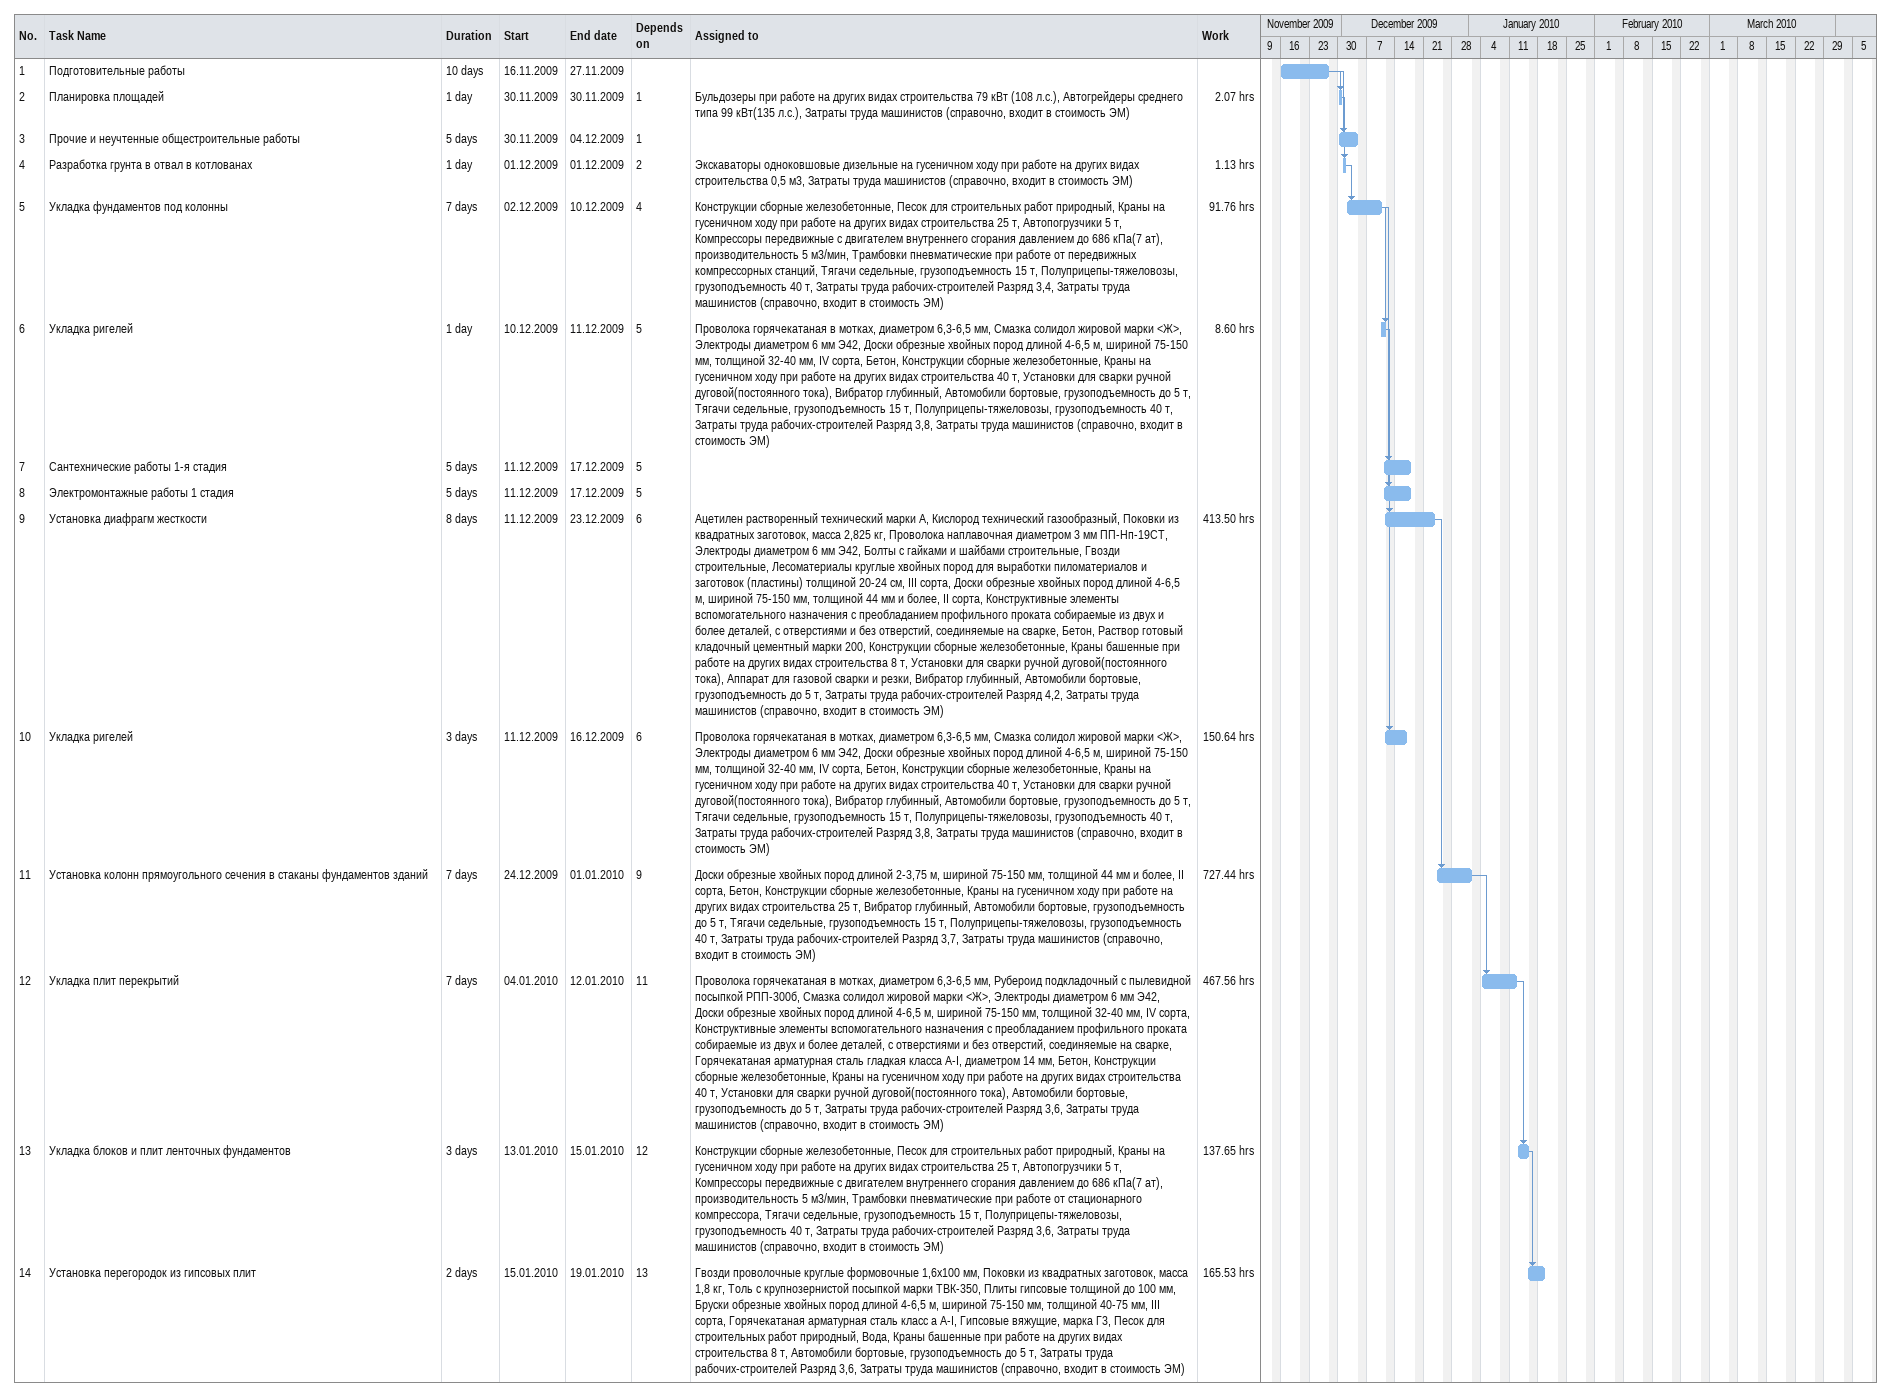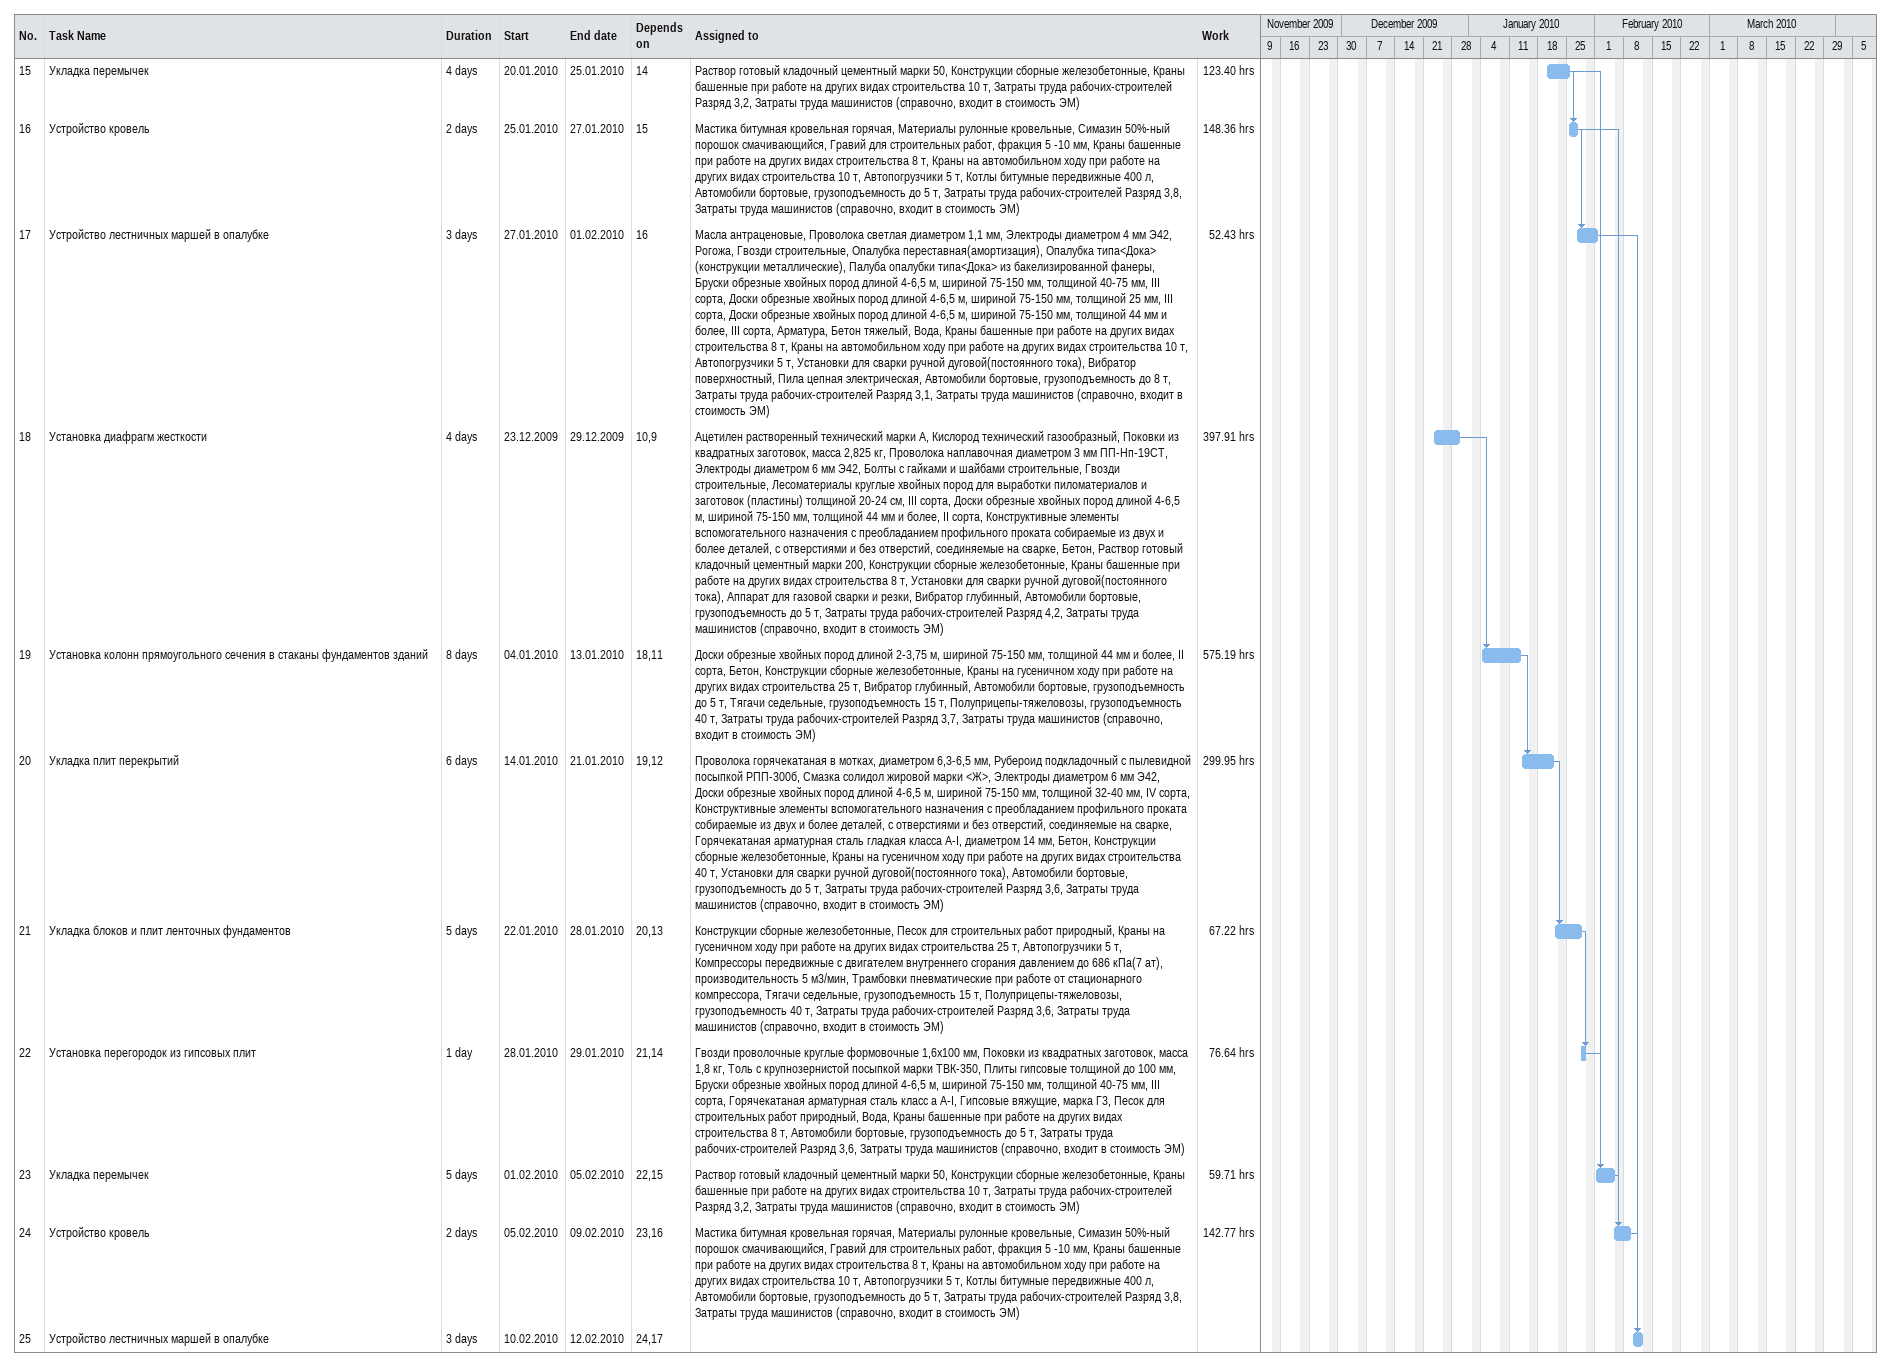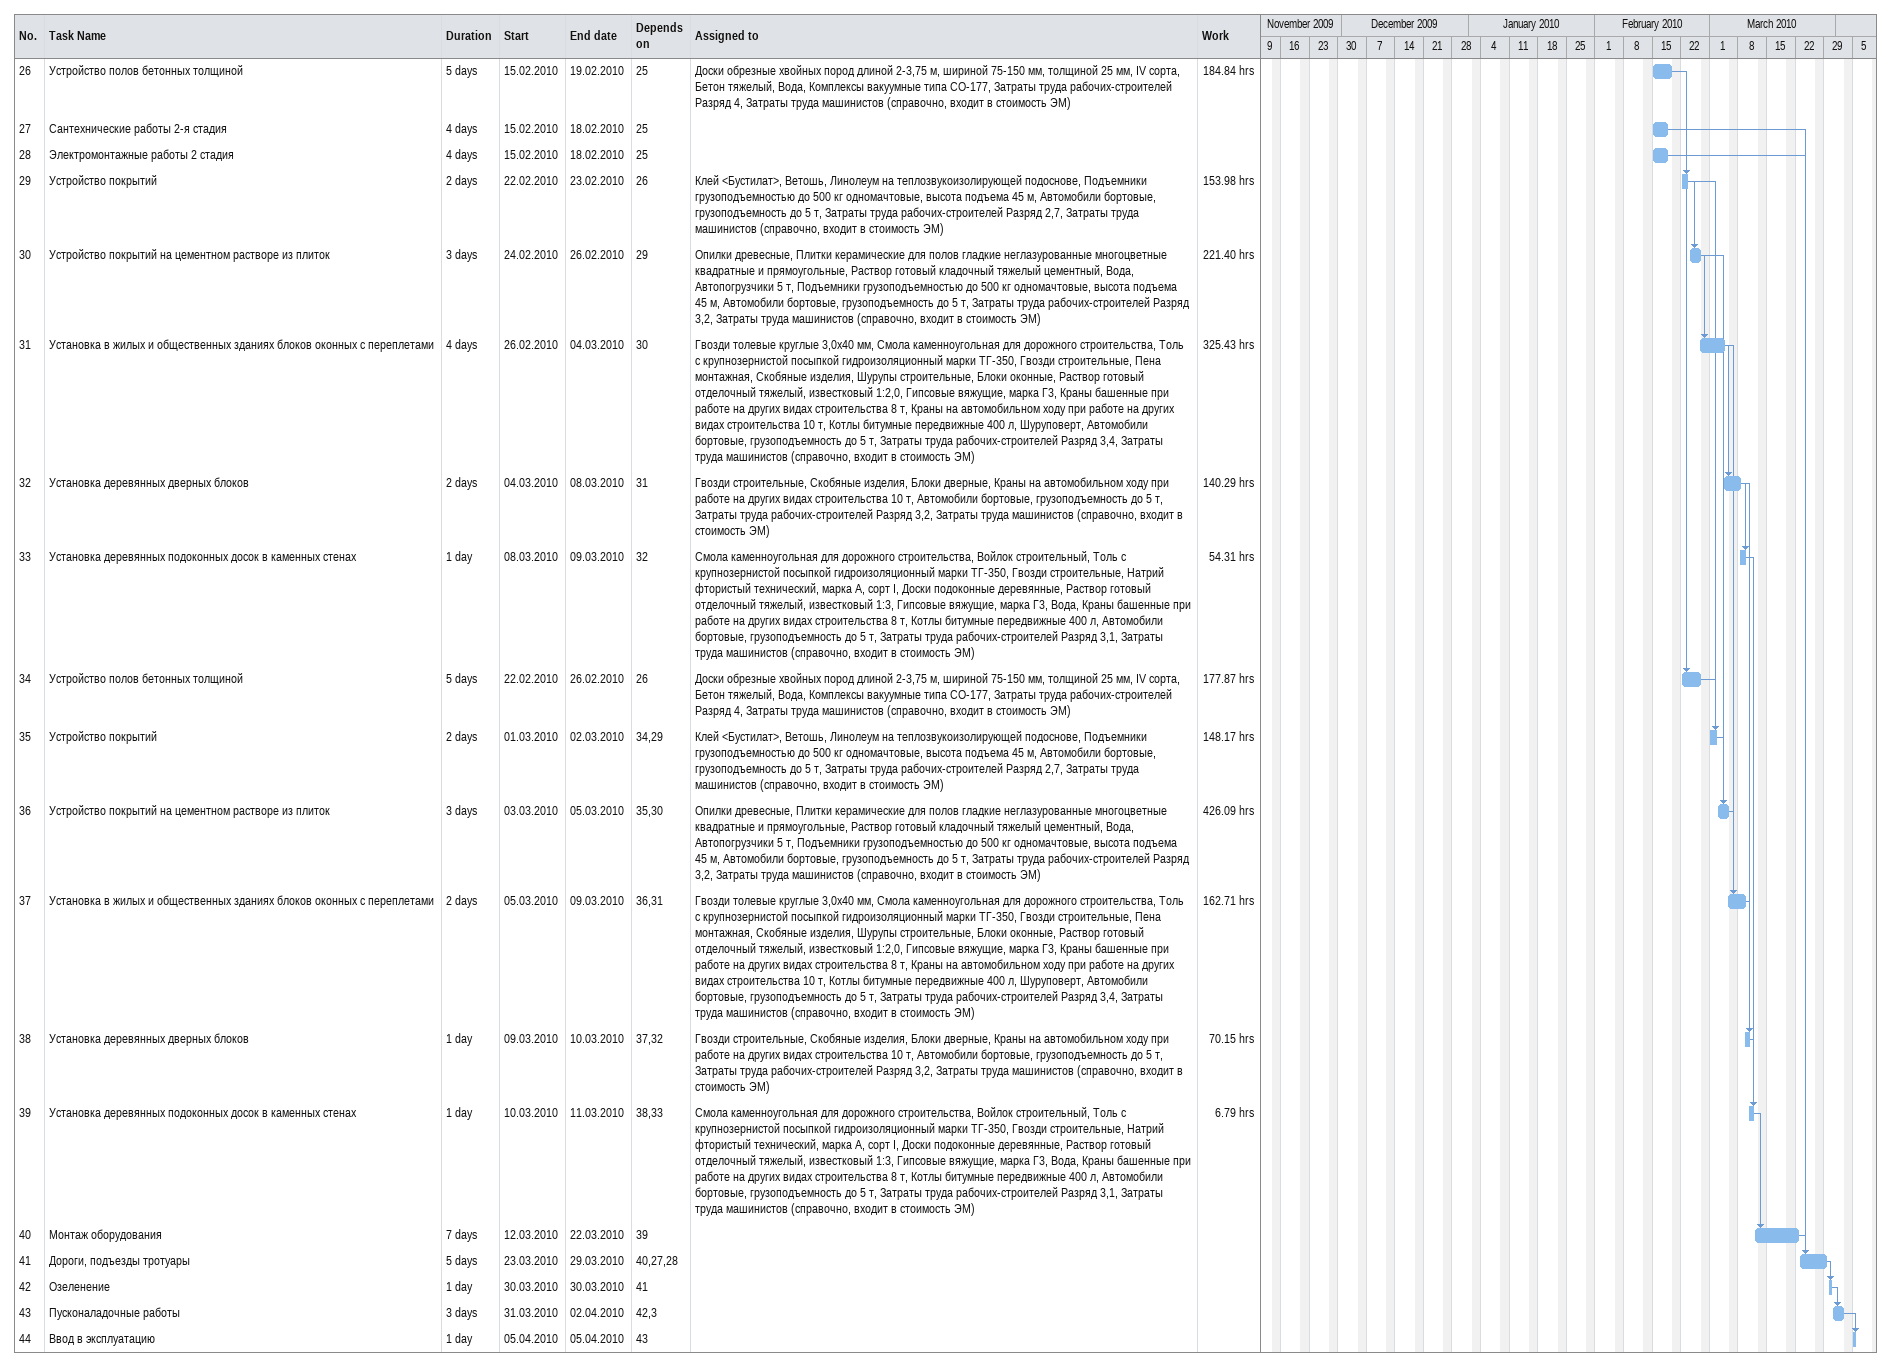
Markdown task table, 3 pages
| ID | Task | Duration | Start | Finish | Predecessors | Resources | Work (h) |
|---|---|---|---|---|---|---|---|
| 1 | Подготовительные работы | 10d | 2009-11-16 | 2009-11-27 |  |  |  |
| 2 | Планировка площадей | 1d | 2009-11-30 | 2009-11-30 | 1 | Бульдозеры при работе на других видах строительства 79 кВт (108 л.с.), Автогрейдеры среднего типа 99 кВт(135 л.с.), Затраты труда машинистов (справочно, входит в стоимость ЭМ) | 2.07 |
| 3 | Прочие и неучтенные общестроительные работы | 5d | 2009-11-30 | 2009-12-04 | 1 |  |  |
| 4 | Разработка грунта в отвал в котлованах | 1d | 2009-12-01 | 2009-12-01 | 2 | Экскаваторы одноковшовые дизельные на гусеничном ходу при работе на других видах строительства 0,5 м3, Затраты труда машинистов (справочно, входит в стоимость ЭМ) | 1.13 |
| 5 | Укладка фундаментов под колонны | 7d | 2009-12-02 | 2009-12-10 | 4 | Конструкции сборные железобетонные, Песок для строительных работ природный, Краны на гусеничном ходу при работе на других видах строительства 25 т, Автопогрузчики 5 т, Компрессоры передвижные с двигателем внутреннего сгорания давлением до 686 кПа(7 ат), производительность 5 м3/мин, Трамбовки пневматические при работе от передвижных компрессорных станций, Тягачи седельные, грузоподъемность 15 т, Полуприцепы-тяжеловозы, грузоподъемность 40 т, Затраты труда рабочих-строителей Разряд 3,4, Затраты труда машинистов (справочно, входит в стоимость ЭМ) | 91.76 |
| 6 | Укладка ригелей | 1d | 2009-12-10 | 2009-12-11 | 5 | Проволока горячекатаная в мотках, диаметром 6,3-6,5 мм, Смазка солидол жировой марки <Ж>, Электроды диаметром 6 мм Э42, Доски обрезные хвойных пород длиной 4-6,5 м, шириной 75-150 мм, толщиной 32-40 мм, IV сорта, Бетон, Конструкции сборные железобетонные, Краны на гусеничном ходу при работе на других видах строительства 40 т, Установки для сварки ручной дуговой(постоянного тока), Вибратор глубинный, Автомобили бортовые, грузоподъемность до 5 т, Тягачи седельные, грузоподъемность 15 т, Полуприцепы-тяжеловозы, грузоподъемность 40 т, Затраты труда рабочих-строителей Разряд 3,8, Затраты труда машинистов (справочно, входит в стоимость ЭМ) | 8.60 |
| 7 | Сантехнические работы 1-я стадия | 5d | 2009-12-11 | 2009-12-17 | 5 |  |  |
| 8 | Электромонтажные работы 1 стадия | 5d | 2009-12-11 | 2009-12-17 | 5 |  |  |
| 9 | Установка диафрагм жесткости | 8d | 2009-12-11 | 2009-12-23 | 6 | Ацетилен растворенный технический марки А, Кислород технический газообразный, Поковки из квадратных заготовок, масса 2,825 кг, Проволока наплавочная диаметром 3 мм ПП-Нп-19СТ, Электроды диаметром 6 мм Э42, Болты с гайками и шайбами строительные, Гвозди строительные, Лесоматериалы круглые хвойных пород для выработки пиломатериалов и заготовок (пластины) толщиной 20-24 см, III сорта, Доски обрезные хвойных пород длиной 4-6,5 м, шириной 75-150 мм, толщиной 44 мм и более, II сорта, Конструктивные элементы вспомогательного назначения с преобладанием профильного проката собираемые из двух и более деталей, с отверстиями и без отверстий, соединяемые на сварке, Бетон, Раствор готовый кладочный цементный марки 200, Конструкции сборные железобетонные, Краны башенные при работе на других видах строительства 8 т, Установки для сварки ручной дуговой(постоянного тока), Аппарат для газовой сварки и резки, Вибратор глубинный, Автомобили бортовые, грузоподъемность до 5 т, Затраты труда рабочих-строителей Разряд 4,2, Затраты труда машинистов (справочно, входит в стоимость ЭМ) | 413.50 |
| 10 | Укладка ригелей | 3d | 2009-12-11 | 2009-12-16 | 6 | Проволока горячекатаная в мотках, диаметром 6,3-6,5 мм, Смазка солидол жировой марки <Ж>, Электроды диаметром 6 мм Э42, Доски обрезные хвойных пород длиной 4-6,5 м, шириной 75-150 мм, толщиной 32-40 мм, IV сорта, Бетон, Конструкции сборные железобетонные, Краны на гусеничном ходу при работе на других видах строительства 40 т, Установки для сварки ручной дуговой(постоянного тока), Вибратор глубинный, Автомобили бортовые, грузоподъемность до 5 т, Тягачи седельные, грузоподъемность 15 т, Полуприцепы-тяжеловозы, грузоподъемность 40 т, Затраты труда рабочих-строителей Разряд 3,8, Затраты труда машинистов (справочно, входит в стоимость ЭМ) | 150.64 |
| 11 | Установка колонн прямоугольного сечения в стаканы фундаментов зданий | 7d | 2009-12-24 | 2010-01-01 | 9 | Доски обрезные хвойных пород длиной 2-3,75 м, шириной 75-150 мм, толщиной 44 мм и более, II сорта, Бетон, Конструкции сборные железобетонные, Краны на гусеничном ходу при работе на других видах строительства 25 т, Вибратор глубинный, Автомобили бортовые, грузоподъемность до 5 т, Тягачи седельные, грузоподъемность 15 т, Полуприцепы-тяжеловозы, грузоподъемность 40 т, Затраты труда рабочих-строителей Разряд 3,7, Затраты труда машинистов (справочно, входит в стоимость ЭМ) | 727.44 |
| 12 | Укладка плит перекрытий | 7d | 2010-01-04 | 2010-01-12 | 11 | Проволока горячекатаная в мотках, диаметром 6,3-6,5 мм, Рубероид подкладочный с пылевидной посыпкой РПП-300б, Смазка солидол жировой марки <Ж>, Электроды диаметром 6 мм Э42, Доски обрезные хвойных пород длиной 4-6,5 м, шириной 75-150 мм, толщиной 32-40 мм, IV сорта, Конструктивные элементы вспомогательного назначения с преобладанием профильного проката собираемые из двух и более деталей, с отверстиями и без отверстий, соединяемые на сварке, Горячекатаная арматурная сталь гладкая класса А-I, диаметром 14 мм, Бетон, Конструкции сборные железобетонные, Краны на гусеничном ходу при работе на других видах строительства 40 т, Установки для сварки ручной дуговой(постоянного тока), Автомобили бортовые, грузоподъемность до 5 т, Затраты труда рабочих-строителей Разряд 3,6, Затраты труда машинистов (справочно, входит в стоимость ЭМ) | 467.56 |
| 13 | Укладка блоков и плит ленточных фундаментов | 3d | 2010-01-13 | 2010-01-15 | 12 | Конструкции сборные железобетонные, Песок для строительных работ природный, Краны на гусеничном ходу при работе на других видах строительства 25 т, Автопогрузчики 5 т, Компрессоры передвижные с двигателем внутреннего сгорания давлением до 686 кПа(7 ат), производительность 5 м3/мин, Трамбовки пневматические при работе от стационарного компрессора, Тягачи седельные, грузоподъемность 15 т, Полуприцепы-тяжеловозы, грузоподъемность 40 т, Затраты труда рабочих-строителей Разряд 3,6, Затраты труда машинистов (справочно, входит в стоимость ЭМ) | 137.65 |
| 14 | Установка перегородок из гипсовых плит | 2d | 2010-01-15 | 2010-01-19 | 13 | Гвозди проволочные круглые формовочные 1,6х100 мм, Поковки из квадратных заготовок, масса 1,8 кг, Толь с крупнозернистой посыпкой марки ТВК-350, Плиты гипсовые толщиной до 100 мм, Бруски обрезные хвойных пород длиной 4-6,5 м, шириной 75-150 мм, толщиной 40-75 мм, III сорта, Горячекатаная арматурная сталь класс а А-I, Гипсовые вяжущие, марка Г3, Песок для строительных работ природный, Вода, Краны башенные при работе на других видах строительства 8 т, Автомобили бортовые, грузоподъемность до 5 т, Затраты труда рабочих-строителей Разряд 3,6, Затраты труда машинистов (справочно, входит в стоимость ЭМ) | 165.53 |
| 15 | Укладка перемычек | 4d | 2010-01-20 | 2010-01-25 | 14 | Раствор готовый кладочный цементный марки 50, Конструкции сборные железобетонные, Краны башенные при работе на других видах строительства 10 т, Затраты труда рабочих-строителей Разряд 3,2, Затраты труда машинистов (справочно, входит в стоимость ЭМ) | 123.40 |
| 16 | Устройство кровель | 2d | 2010-01-25 | 2010-01-27 | 15 | Мастика битумная кровельная горячая, Материалы рулонные кровельные, Симазин 50%-ный порошок смачивающийся, Гравий для строительных работ, фракция 5 -10 мм, Краны башенные при работе на других видах строительства 8 т, Краны на автомобильном ходу при работе на других видах строительства 10 т, Автопогрузчики 5 т, Котлы битумные передвижные 400 л, Автомобили бортовые, грузоподъемность до 5 т, Затраты труда рабочих-строителей Разряд 3,8, Затраты труда машинистов (справочно, входит в стоимость ЭМ) | 148.36 |
| 17 | Устройство лестничных маршей в опалубке | 3d | 2010-01-27 | 2010-02-01 | 16 | Масла антраценовые, Проволока светлая диаметром 1,1 мм, Электроды диаметром 4 мм Э42, Рогожа, Гвозди строительные, Опалубка переставная(амортизация), Опалубка типа<Дока> (конструкции металлические), Палуба опалубки типа<Дока> из бакелизированной фанеры, Бруски обрезные хвойных пород длиной 4-6,5 м, шириной 75-150 мм, толщиной 40-75 мм, III сорта, Доски обрезные хвойных пород длиной 4-6,5 м, шириной 75-150 мм, толщиной 25 мм, III сорта, Доски обрезные хвойных пород длиной 4-6,5 м, шириной 75-150 мм, толщиной 44 мм и более, III сорта, Арматура, Бетон тяжелый, Вода, Краны башенные при работе на других видах строительства 8 т, Краны на автомобильном ходу при работе на других видах строительства 10 т, Автопогрузчики 5 т, Установки для сварки ручной дуговой(постоянного тока), Вибратор поверхностный, Пила цепная электрическая, Автомобили бортовые, грузоподъемность до 8 т, Затраты труда рабочих-строителей Разряд 3,1, Затраты труда машинистов (справочно, входит в стоимость ЭМ) | 52.43 |
| 18 | Установка диафрагм жесткости | 4d | 2009-12-23 | 2009-12-29 | 10, 9 | Ацетилен растворенный технический марки А, Кислород технический газообразный, Поковки из квадратных заготовок, масса 2,825 кг, Проволока наплавочная диаметром 3 мм ПП-Нп-19СТ, Электроды диаметром 6 мм Э42, Болты с гайками и шайбами строительные, Гвозди строительные, Лесоматериалы круглые хвойных пород для выработки пиломатериалов и заготовок (пластины) толщиной 20-24 см, III сорта, Доски обрезные хвойных пород длиной 4-6,5 м, шириной 75-150 мм, толщиной 44 мм и более, II сорта, Конструктивные элементы вспомогательного назначения с преобладанием профильного проката собираемые из двух и более деталей, с отверстиями и без отверстий, соединяемые на сварке, Бетон, Раствор готовый кладочный цементный марки 200, Конструкции сборные железобетонные, Краны башенные при работе на других видах строительства 8 т, Установки для сварки ручной дуговой(постоянного тока), Аппарат для газовой сварки и резки, Вибратор глубинный, Автомобили бортовые, грузоподъемность до 5 т, Затраты труда рабочих-строителей Разряд 4,2, Затраты труда машинистов (справочно, входит в стоимость ЭМ) | 397.91 |
| 19 | Установка колонн прямоугольного сечения в стаканы фундаментов зданий | 8d | 2010-01-04 | 2010-01-13 | 18, 11 | Доски обрезные хвойных пород длиной 2-3,75 м, шириной 75-150 мм, толщиной 44 мм и более, II сорта, Бетон, Конструкции сборные железобетонные, Краны на гусеничном ходу при работе на других видах строительства 25 т, Вибратор глубинный, Автомобили бортовые, грузоподъемность до 5 т, Тягачи седельные, грузоподъемность 15 т, Полуприцепы-тяжеловозы, грузоподъемность 40 т, Затраты труда рабочих-строителей Разряд 3,7, Затраты труда машинистов (справочно, входит в стоимость ЭМ) | 575.19 |
| 20 | Укладка плит перекрытий | 6d | 2010-01-14 | 2010-01-21 | 19, 12 | Проволока горячекатаная в мотках, диаметром 6,3-6,5 мм, Рубероид подкладочный с пылевидной посыпкой РПП-300б, Смазка солидол жировой марки <Ж>, Электроды диаметром 6 мм Э42, Доски обрезные хвойных пород длиной 4-6,5 м, шириной 75-150 мм, толщиной 32-40 мм, IV сорта, Конструктивные элементы вспомогательного назначения с преобладанием профильного проката собираемые из двух и более деталей, с отверстиями и без отверстий, соединяемые на сварке, Горячекатаная арматурная сталь гладкая класса А-I, диаметром 14 мм, Бетон, Конструкции сборные железобетонные, Краны на гусеничном ходу при работе на других видах строительства 40 т, Установки для сварки ручной дуговой(постоянного тока), Автомобили бортовые, грузоподъемность до 5 т, Затраты труда рабочих-строителей Разряд 3,6, Затраты труда машинистов (справочно, входит в стоимость ЭМ) | 299.95 |
| 21 | Укладка блоков и плит ленточных фундаментов | 5d | 2010-01-22 | 2010-01-28 | 20, 13 | Конструкции сборные железобетонные, Песок для строительных работ природный, Краны на гусеничном ходу при работе на других видах строительства 25 т, Автопогрузчики 5 т, Компрессоры передвижные с двигателем внутреннего сгорания давлением до 686 кПа(7 ат), производительность 5 м3/мин, Трамбовки пневматические при работе от стационарного компрессора, Тягачи седельные, грузоподъемность 15 т, Полуприцепы-тяжеловозы, грузоподъемность 40 т, Затраты труда рабочих-строителей Разряд 3,6, Затраты труда машинистов (справочно, входит в стоимость ЭМ) | 67.22 |
| 22 | Установка перегородок из гипсовых плит | 1d | 2010-01-28 | 2010-01-29 | 21, 14 | Гвозди проволочные круглые формовочные 1,6х100 мм, Поковки из квадратных заготовок, масса 1,8 кг, Толь с крупнозернистой посыпкой марки ТВК-350, Плиты гипсовые толщиной до 100 мм, Бруски обрезные хвойных пород длиной 4-6,5 м, шириной 75-150 мм, толщиной 40-75 мм, III сорта, Горячекатаная арматурная сталь класс а А-I, Гипсовые вяжущие, марка Г3, Песок для строительных работ природный, Вода, Краны башенные при работе на других видах строительства 8 т, Автомобили бортовые, грузоподъемность до 5 т, Затраты труда рабочих-строителей Разряд 3,6, Затраты труда машинистов (справочно, входит в стоимость ЭМ) | 76.64 |
| 23 | Укладка перемычек | 5d | 2010-02-01 | 2010-02-05 | 22, 15 | Раствор готовый кладочный цементный марки 50, Конструкции сборные железобетонные, Краны башенные при работе на других видах строительства 10 т, Затраты труда рабочих-строителей Разряд 3,2, Затраты труда машинистов (справочно, входит в стоимость ЭМ) | 59.71 |
| 24 | Устройство кровель | 2d | 2010-02-05 | 2010-02-09 | 23, 16 | Мастика битумная кровельная горячая, Материалы рулонные кровельные, Симазин 50%-ный порошок смачивающийся, Гравий для строительных работ, фракция 5 -10 мм, Краны башенные при работе на других видах строительства 8 т, Краны на автомобильном ходу при работе на других видах строительства 10 т, Автопогрузчики 5 т, Котлы битумные передвижные 400 л, Автомобили бортовые, грузоподъемность до 5 т, Затраты труда рабочих-строителей Разряд 3,8, Затраты труда машинистов (справочно, входит в стоимость ЭМ) | 142.77 |
| 25 | Устройство лестничных маршей в опалубке | 3d | 2010-02-10 | 2010-02-12 | 24, 17 |  |  |
| 26 | Устройство полов бетонных толщиной | 5d | 2010-02-15 | 2010-02-19 | 25 | Доски обрезные хвойных пород длиной 2-3,75 м, шириной 75-150 мм, толщиной 25 мм, IV сорта, Бетон тяжелый, Вода, Комплексы вакуумные типа СО-177, Затраты труда рабочих-строителей Разряд 4, Затраты труда машинистов (справочно, входит в стоимость ЭМ) | 184.84 |
| 27 | Сантехнические работы 2-я стадия | 4d | 2010-02-15 | 2010-02-18 | 25 |  |  |
| 28 | Электромонтажные работы 2 стадия | 4d | 2010-02-15 | 2010-02-18 | 25 |  |  |
| 29 | Устройство покрытий | 2d | 2010-02-22 | 2010-02-23 | 26 | Клей <Бустилат>, Ветошь, Линолеум на теплозвукоизолирующей подоснове, Подъемники грузоподъемностью до 500 кг одномачтовые, высота подъема 45 м, Автомобили бортовые, грузоподъемность до 5 т, Затраты труда рабочих-строителей Разряд 2,7, Затраты труда машинистов (справочно, входит в стоимость ЭМ) | 153.98 |
| 30 | Устройство покрытий на цементном растворе из плиток | 3d | 2010-02-24 | 2010-02-26 | 29 | Опилки древесные, Плитки керамические для полов гладкие неглазурованные многоцветные квадратные и прямоугольные, Раствор готовый кладочный тяжелый цементный, Вода, Автопогрузчики 5 т, Подъемники грузоподъемностью до 500 кг одномачтовые, высота подъема 45 м, Автомобили бортовые, грузоподъемность до 5 т, Затраты труда рабочих-строителей Разряд 3,2, Затраты труда машинистов (справочно, входит в стоимость ЭМ) | 221.40 |
| 31 | Установка в жилых и общественных зданиях блоков оконных с переплетами | 4d | 2010-02-26 | 2010-03-04 | 30 | Гвозди толевые круглые 3,0х40 мм, Смола каменноугольная для дорожного строительства, Толь с крупнозернистой посыпкой гидроизоляционный марки ТГ-350, Гвозди строительные, Пена монтажная, Скобяные изделия, Шурупы строительные, Блоки оконные, Раствор готовый отделочный тяжелый, известковый 1:2,0, Гипсовые вяжущие, марка Г3, Краны башенные при работе на других видах строительства 8 т, Краны на автомобильном ходу при работе на других видах строительства 10 т, Котлы битумные передвижные 400 л, Шуруповерт, Автомобили бортовые, грузоподъемность до 5 т, Затраты труда рабочих-строителей Разряд 3,4, Затраты труда машинистов (справочно, входит в стоимость ЭМ) | 325.43 |
| 32 | Установка деревянных дверных блоков | 2d | 2010-03-04 | 2010-03-08 | 31 | Гвозди строительные, Скобяные изделия, Блоки дверные, Краны на автомобильном ходу при работе на других видах строительства 10 т, Автомобили бортовые, грузоподъемность до 5 т, Затраты труда рабочих-строителей Разряд 3,2, Затраты труда машинистов (справочно, входит в стоимость ЭМ) | 140.29 |
| 33 | Установка деревянных подоконных досок в каменных стенах | 1d | 2010-03-08 | 2010-03-09 | 32 | Смола каменноугольная для дорожного строительства, Войлок строительный, Толь с крупнозернистой посыпкой гидроизоляционный марки ТГ-350, Гвозди строительные, Натрий фтористый технический, марка А, сорт I, Доски подоконные деревянные, Раствор готовый отделочный тяжелый, известковый 1:3, Гипсовые вяжущие, марка Г3, Вода, Краны башенные при работе на других видах строительства 8 т, Котлы битумные передвижные 400 л, Автомобили бортовые, грузоподъемность до 5 т, Затраты труда рабочих-строителей Разряд 3,1, Затраты труда машинистов (справочно, входит в стоимость ЭМ) | 54.31 |
| 34 | Устройство полов бетонных толщиной | 5d | 2010-02-22 | 2010-02-26 | 26 | Доски обрезные хвойных пород длиной 2-3,75 м, шириной 75-150 мм, толщиной 25 мм, IV сорта, Бетон тяжелый, Вода, Комплексы вакуумные типа СО-177, Затраты труда рабочих-строителей Разряд 4, Затраты труда машинистов (справочно, входит в стоимость ЭМ) | 177.87 |
| 35 | Устройство покрытий | 2d | 2010-03-01 | 2010-03-02 | 34, 29 | Клей <Бустилат>, Ветошь, Линолеум на теплозвукоизолирующей подоснове, Подъемники грузоподъемностью до 500 кг одномачтовые, высота подъема 45 м, Автомобили бортовые, грузоподъемность до 5 т, Затраты труда рабочих-строителей Разряд 2,7, Затраты труда машинистов (справочно, входит в стоимость ЭМ) | 148.17 |
| 36 | Устройство покрытий на цементном растворе из плиток | 3d | 2010-03-03 | 2010-03-05 | 35, 30 | Опилки древесные, Плитки керамические для полов гладкие неглазурованные многоцветные квадратные и прямоугольные, Раствор готовый кладочный тяжелый цементный, Вода, Автопогрузчики 5 т, Подъемники грузоподъемностью до 500 кг одномачтовые, высота подъема 45 м, Автомобили бортовые, грузоподъемность до 5 т, Затраты труда рабочих-строителей Разряд 3,2, Затраты труда машинистов (справочно, входит в стоимость ЭМ) | 426.09 |
| 37 | Установка в жилых и общественных зданиях блоков оконных с переплетами | 2d | 2010-03-05 | 2010-03-09 | 36, 31 | Гвозди толевые круглые 3,0х40 мм, Смола каменноугольная для дорожного строительства, Толь с крупнозернистой посыпкой гидроизоляционный марки ТГ-350, Гвозди строительные, Пена монтажная, Скобяные изделия, Шурупы строительные, Блоки оконные, Раствор готовый отделочный тяжелый, известковый 1:2,0, Гипсовые вяжущие, марка Г3, Краны башенные при работе на других видах строительства 8 т, Краны на автомобильном ходу при работе на других видах строительства 10 т, Котлы битумные передвижные 400 л, Шуруповерт, Автомобили бортовые, грузоподъемность до 5 т, Затраты труда рабочих-строителей Разряд 3,4, Затраты труда машинистов (справочно, входит в стоимость ЭМ) | 162.71 |
| 38 | Установка деревянных дверных блоков | 1d | 2010-03-09 | 2010-03-10 | 37, 32 | Гвозди строительные, Скобяные изделия, Блоки дверные, Краны на автомобильном ходу при работе на других видах строительства 10 т, Автомобили бортовые, грузоподъемность до 5 т, Затраты труда рабочих-строителей Разряд 3,2, Затраты труда машинистов (справочно, входит в стоимость ЭМ) | 70.15 |
| 39 | Установка деревянных подоконных досок в каменных стенах | 1d | 2010-03-10 | 2010-03-11 | 38, 33 | Смола каменноугольная для дорожного строительства, Войлок строительный, Толь с крупнозернистой посыпкой гидроизоляционный марки ТГ-350, Гвозди строительные, Натрий фтористый технический, марка А, сорт I, Доски подоконные деревянные, Раствор готовый отделочный тяжелый, известковый 1:3, Гипсовые вяжущие, марка Г3, Вода, Краны башенные при работе на других видах строительства 8 т, Котлы битумные передвижные 400 л, Автомобили бортовые, грузоподъемность до 5 т, Затраты труда рабочих-строителей Разряд 3,1, Затраты труда машинистов (справочно, входит в стоимость ЭМ) | 6.79 |
| 40 | Монтаж оборудования | 7d | 2010-03-12 | 2010-03-22 | 39 |  |  |
| 41 | Дороги, подъезды тротуары | 5d | 2010-03-23 | 2010-03-29 | 40, 27, 28 |  |  |
| 42 | Озеленение | 1d | 2010-03-30 | 2010-03-30 | 41 |  |  |
| 43 | Пусконаладочные работы | 3d | 2010-03-31 | 2010-04-02 | 42, 3 |  |  |
| 44 | Ввод в эксплуатацию | 1d | 2010-04-05 | 2010-04-05 | 43 |  |  |
